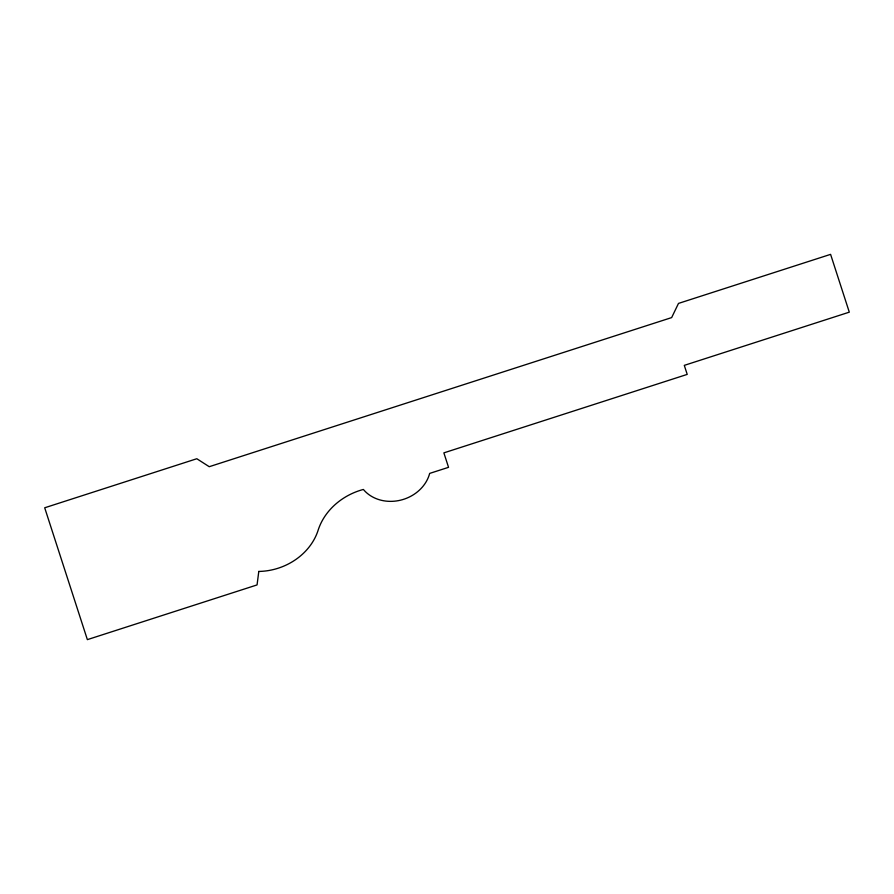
<?xml version="1.0" encoding="UTF-8"?>
<svg xmlns="http://www.w3.org/2000/svg" width="894" height="894" viewBox="0 0 894 894"><rect width="100%" height="100%" fill="white"/><g stroke="black" fill="none" stroke-linecap="round" stroke-linejoin="round"><path stroke-width="1.34" d="M258.791 571.445L257.059 584.922L87.366 639.635L44.7 507.781L196.814 458.734L209.241 466.702L671.651 317.593L678.49 303.412L830.593 254.365L849.3 312.162L684.29 365.367L687.218 374.396L443.871 452.867L448.542 467.327L429.668 473.407A37.324 32.195 -17.7 0 1 400.579 500.171A37.324 32.195 -17.7 0 1 363.377 489.443A61.183 52.768 -17.7 0 0 318.32 529.639A58.445 50.41 -17.7 0 1 258.791 571.445"/></g></svg>
